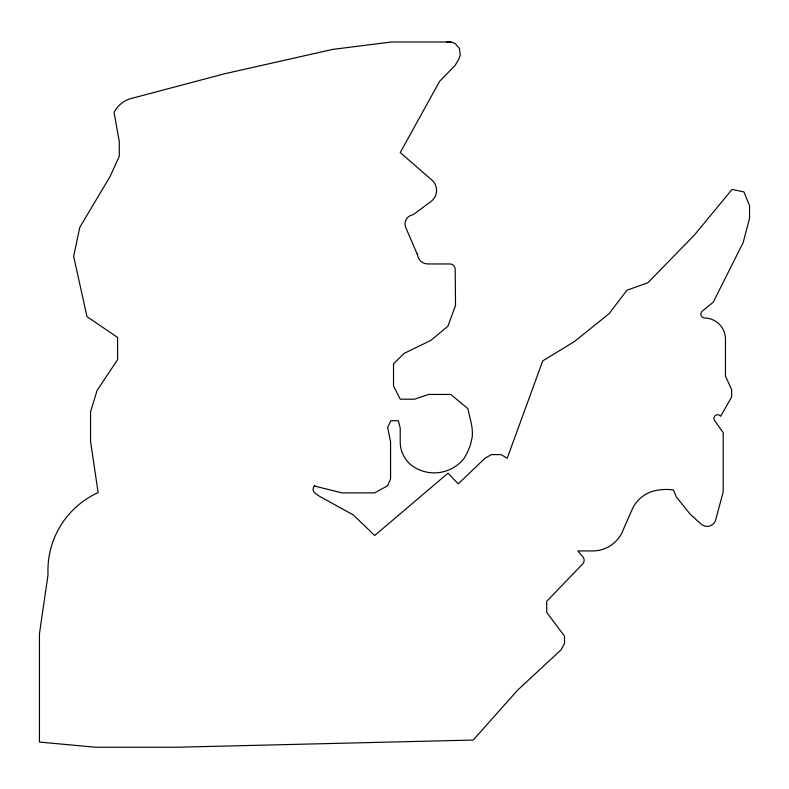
<?xml version="1.0" encoding="UTF-8"?>
<svg xmlns="http://www.w3.org/2000/svg" width="789" height="789" viewBox="0 0 789 789"><rect width="100%" height="100%" fill="white"/><g stroke="black" fill="none" stroke-linecap="round" stroke-linejoin="round"><path stroke-width="1.18" d="M314.308 485.975L341.953 492.878L374.676 492.878L387.636 485.728L390.565 478.923L390.565 441.909L387.655 427.391L390.92 420.744L398.327 420.744L400.22 427.904L400.22 441.909A29.824 29.824 0 0 0 414.925 467.621A38.04 38.04 0 0 0 464.119 458.33L467.709 451.86L470.402 444.957L472.207 437.362A45.88 45.88 0 0 0 471.349 423.673L467.867 408.633L450.775 394.441L428.565 394.441L414.55 399.204L400.22 399.204L393.514 386.008L393.514 363.798L404.076 353.413L430.705 340.463L447.836 326.33L455.539 305.501L455.184 269.276A5.326 5.326 0 0 0 450.036 263.95L427.825 263.95A10.405 10.405 0 0 1 417.489 254.788L405.773 227.587A9.251 9.251 0 0 1 413.13 214.736L430.972 201.511A13.827 13.827 0 0 0 430.972 179.29L400.25 152.563L439.651 81.287L455.154 65.388L458.873 58.988L460.303 54.885L459.395 48.484L455.174 43.592L451.091 41.975L391.522 41.975L332.761 49.391L224.421 73.811L131.378 98.457A27.467 27.467 0 0 0 114.04 112.334L119.287 141.478L119.287 156.291L110.085 176.499L79.768 227.39L73.633 256.356L86.997 316.636L117.6 337.455L117.6 359.666L97.077 390.476L90.557 411.71L90.557 441.327L98.122 492.592A85.606 85.606 0 0 0 48.04 574.786L39.45 633.715L39.45 742.064L95.725 747.232L177.16 747.232L473.222 740.052L517.515 690.267L560.949 649.988L564.5 643.499L564.5 636.092L546.698 612.412L546.698 601.307L582.667 563.987A5.336 5.336 0 0 0 582.667 556.59L577.873 550.939L592.687 550.939A32.605 32.605 0 0 0 623.162 529.922L632.088 509.586A32.931 32.931 0 0 1 654.909 490.709A49.875 49.875 0 0 1 673.451 490.018L676.281 496.853L690.178 514.181L701.174 524.103A8.906 8.906 0 0 0 715.534 520.484L723.207 491.882L723.207 432.648L714.607 420.596A3.698 3.698 0 0 1 715.475 415.428A3.698 3.698 0 0 1 720.643 416.296L731.63 396.995L731.63 389.588L725.466 376.126L725.466 339.102A21.096 21.096 0 0 0 704.676 318.016A3.886 3.886 0 0 1 701.786 311.596L713.236 302.207L743.13 242.647L749.55 218.385L749.55 205.702L743.997 191.974L732.084 189.399L694.379 235.073L647.858 282.778L626.93 290.234L608.98 313.785L574.333 341.588L542.743 360.889L507.209 458.251L501.094 454.602L491.31 454.602L484.919 458.33L458.261 483.854L448.014 473.163L374.676 535.494L353.334 514.951L320.916 497.08A37.576 37.576 0 0 1 314.811 492.878A4.842 4.842 0 0 1 314.308 485.975L314.811 485.482M446.801 41.975L451.091 41.975M417.42 253.417L417.489 254.788"/></g></svg>
